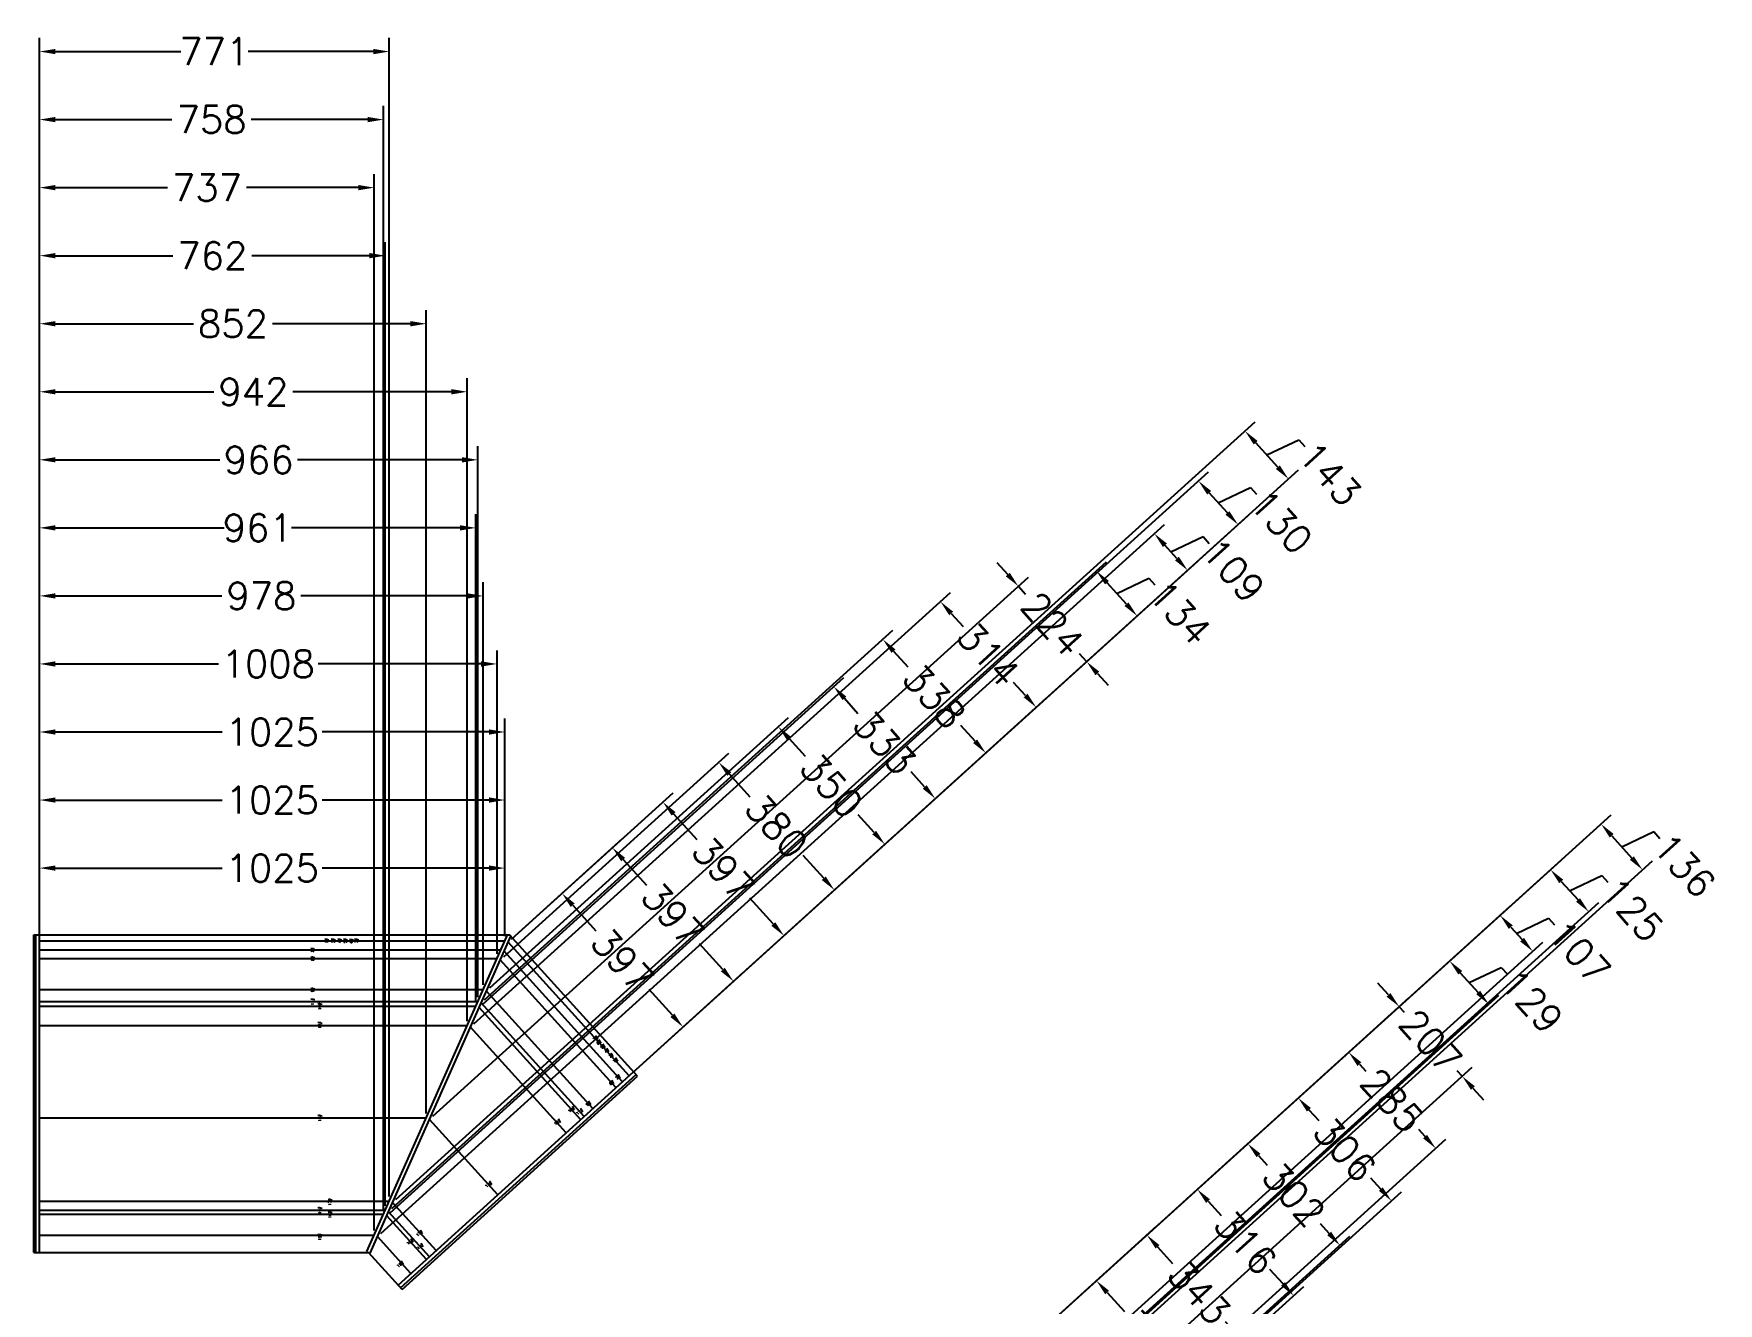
# Model space of a CAD drawing. Header units: millimetres. Extents: x 1725838 to 1745173, y -304752 to -289676.
# Drawn here: x 1732201 to 1735913, y -292868 to -290070 of the extents above; entities that cross this region are included whole.
import ezdxf

# ---------------------------------------------------------------- set-up
doc = ezdxf.new("R2010")
doc.units = ezdxf.units.MM
doc.header["$PDMODE"] = 35
doc.header["$PDSIZE"] = 3
doc.styles.add('SIMPLEX', font='simplex.shx', dxfattribs={"bigfont": 'gbcbig.shx'})
doc.styles.get("Standard").update_dxf_attribs({"font": 'simplex.shx', "bigfont": 'gbcbig.shx'})
doc.dimstyles.new('整数60', dxfattribs={"dimtxt": 60, "dimasz": 35, "dimexe": 30, "dimexo": 10, "dimgap": 10, "dimtad": 0, "dimdec": 0, "dimzin": 12, "dimdsep": 46, "dimtxsty": 'SIMPLEX', "dimcen": 50, "dimclrd": 256, "dimclre": 256, "dimclrt": 3, "dimazin": 3, "dimtfac": 1, "dimtdec": 0, "dimtmove": 1, "dimatfit": 3, "dimfxl": 0, "dimlwd": -1, "dimlwe": -1, "dimarcsym": 0})

# ---------------------------------------------------------------- blocks, each defined once
blk = doc.blocks.new('*D210')
for p, q in [((1732213.7, -292059.1), (1732213.7, -291878.9)), ((1733238.9, -292059.1), (1733238.9, -291878.9)), ((1732248.7, -291908.9), (1732616.3, -291908.9)), ((1733203.9, -291908.9), (1732836.3, -291908.9))]:
    blk.add_line(p, q)
for points in [[(1732248.7, -291903.1), (1732248.7, -291914.8), (1732213.7, -291908.9)], [(1733203.9, -291903.1), (1733203.9, -291914.8), (1733238.9, -291908.9)]]:
    blk.add_solid(points)
at = {"layer": 'Defpoints', "color": 0}
for p in [(1733238.9, -291908.9), (1732213.7, -292069.1), (1733238.9, -292069.1)]:
    blk.add_point(p, dxfattribs=at)
at = {"color": 3, "insert": (1732726.3, -291908.9), "char_height": 60, "attachment_point": 5, "style": 'SIMPLEX'}
blk.add_mtext('1025', dxfattribs=at)
blk = doc.blocks.new('*D211')
for p, q in [((1732213.7, -292059.1), (1732213.7, -291728.9)), ((1733238.9, -292059.1), (1733238.9, -291728.9)), ((1732248.7, -291758.9), (1732616.3, -291758.9)), ((1733203.9, -291758.9), (1732836.3, -291758.9))]:
    blk.add_line(p, q)
for points in [[(1732248.7, -291753.1), (1732248.7, -291764.8), (1732213.7, -291758.9)], [(1733203.9, -291753.1), (1733203.9, -291764.8), (1733238.9, -291758.9)]]:
    blk.add_solid(points)
at = {"layer": 'Defpoints', "color": 0}
for p in [(1733238.9, -291758.9), (1732213.7, -292069.1), (1733238.9, -292069.1)]:
    blk.add_point(p, dxfattribs=at)
at = {"color": 3, "insert": (1732726.3, -291758.9), "char_height": 60, "attachment_point": 5, "style": 'SIMPLEX'}
blk.add_mtext('1025', dxfattribs=at)
blk = doc.blocks.new('*D212')
for p, q in [((1732213.7, -292059.1), (1732213.7, -291578.9)), ((1732248.7, -291608.9), (1732616.3, -291608.9)), ((1733203.9, -291608.9), (1732836.3, -291608.9)), ((1733238.9, -292059.1), (1733238.9, -291578.9))]:
    blk.add_line(p, q)
for points in [[(1732248.7, -291603.1), (1732248.7, -291614.8), (1732213.7, -291608.9)], [(1733203.9, -291603.1), (1733203.9, -291614.8), (1733238.9, -291608.9)]]:
    blk.add_solid(points)
at = {"layer": 'Defpoints', "color": 0}
for p in [(1733238.9, -291608.9), (1732213.7, -292069.1), (1733238.9, -292069.1)]:
    blk.add_point(p, dxfattribs=at)
at = {"color": 3, "insert": (1732726.3, -291608.9), "char_height": 60, "attachment_point": 5, "style": 'SIMPLEX'}
blk.add_mtext('1025', dxfattribs=at)
blk = doc.blocks.new('*D213')
for p, q in [((1732213.7, -292059.1), (1732213.7, -291428.9)), ((1732248.7, -291458.9), (1732607.7, -291458.9)), ((1733186.7, -291458.9), (1732827.7, -291458.9)), ((1733221.7, -292098.1), (1733221.7, -291428.9))]:
    blk.add_line(p, q)
for points in [[(1732248.7, -291453.1), (1732248.7, -291464.8), (1732213.7, -291458.9)], [(1733186.7, -291453.1), (1733186.7, -291464.8), (1733221.7, -291458.9)]]:
    blk.add_solid(points)
at = {"layer": 'Defpoints', "color": 0}
for p in [(1733221.7, -291458.9), (1732213.7, -292069.1), (1733221.7, -292108.1)]:
    blk.add_point(p, dxfattribs=at)
at = {"color": 3, "insert": (1732717.7, -291458.9), "char_height": 60, "attachment_point": 5, "style": 'SIMPLEX'}
blk.add_mtext('1008', dxfattribs=at)
blk = doc.blocks.new('*D214')
for p, q in [((1732213.7, -292059.1), (1732213.7, -291278.9)), ((1732248.7, -291308.9), (1732615.3, -291308.9)), ((1733156.2, -291308.9), (1732789.6, -291308.9)), ((1733191.2, -292166.6), (1733191.2, -291278.9))]:
    blk.add_line(p, q)
for points in [[(1732248.7, -291303.1), (1732248.7, -291314.8), (1732213.7, -291308.9)], [(1733156.2, -291303.1), (1733156.2, -291314.8), (1733191.2, -291308.9)]]:
    blk.add_solid(points)
at = {"layer": 'Defpoints', "color": 0}
for p in [(1733191.2, -291308.9), (1732213.7, -292069.1), (1733191.2, -292176.6)]:
    blk.add_point(p, dxfattribs=at)
at = {"color": 3, "insert": (1732702.5, -291308.9), "char_height": 60, "attachment_point": 5, "style": 'SIMPLEX'}
blk.add_mtext('978', dxfattribs=at)
blk = doc.blocks.new('*D215')
for p, q in [((1732213.7, -292059.1), (1732213.7, -291128.9)), ((1732248.7, -291158.9), (1732620.1, -291158.9)), ((1733140, -291158.9), (1732768.6, -291158.9)), ((1733175, -292203.2), (1733175, -291128.9))]:
    blk.add_line(p, q)
for points in [[(1732248.7, -291153.1), (1732248.7, -291164.8), (1732213.7, -291158.9)], [(1733140, -291153.1), (1733140, -291164.8), (1733175, -291158.9)]]:
    blk.add_solid(points)
at = {"layer": 'Defpoints', "color": 0}
for p in [(1733175, -291158.9), (1732213.7, -292069.1), (1733175, -292213.2)]:
    blk.add_point(p, dxfattribs=at)
at = {"color": 3, "insert": (1732694.3, -291158.9), "char_height": 60, "attachment_point": 5, "style": 'SIMPLEX'}
blk.add_mtext('961', dxfattribs=at)
blk = doc.blocks.new('*D216')
for p, q in [((1732213.7, -292059.1), (1732213.7, -290978.9)), ((1732248.7, -291008.9), (1732610.9, -291008.9)), ((1733144.5, -291008.9), (1732782.3, -291008.9)), ((1733179.5, -292193.1), (1733179.5, -290978.9))]:
    blk.add_line(p, q)
for points in [[(1732248.7, -291003.1), (1732248.7, -291014.8), (1732213.7, -291008.9)], [(1733144.5, -291003.1), (1733144.5, -291014.8), (1733179.5, -291008.9)]]:
    blk.add_solid(points)
at = {"layer": 'Defpoints', "color": 0}
for p in [(1733179.5, -291008.9), (1732213.7, -292069.1), (1733179.5, -292203.1)]:
    blk.add_point(p, dxfattribs=at)
at = {"color": 3, "insert": (1732696.6, -291008.9), "char_height": 60, "attachment_point": 5, "style": 'SIMPLEX'}
blk.add_mtext('966', dxfattribs=at)
blk = doc.blocks.new('*D217')
for p, q in [((1732213.7, -292059.1), (1732213.7, -290828.9)), ((1733156, -292246.1), (1733156, -290828.9)), ((1732248.7, -290858.9), (1732597.7, -290858.9)), ((1733121, -290858.9), (1732772, -290858.9))]:
    blk.add_line(p, q)
for points in [[(1732248.7, -290853.1), (1732248.7, -290864.8), (1732213.7, -290858.9)], [(1733121, -290853.1), (1733121, -290864.8), (1733156, -290858.9)]]:
    blk.add_solid(points)
at = {"layer": 'Defpoints', "color": 0}
for p in [(1733156, -290858.9), (1732213.7, -292069.1), (1733156, -292256.1)]:
    blk.add_point(p, dxfattribs=at)
at = {"color": 3, "insert": (1732684.8, -290858.9), "char_height": 60, "attachment_point": 5, "style": 'SIMPLEX'}
blk.add_mtext('942', dxfattribs=at)
blk = doc.blocks.new('*D218')
for p, q in [((1732213.7, -292059.1), (1732213.7, -290678.9)), ((1733065.7, -292449.6), (1733065.7, -290678.9)), ((1732248.7, -290708.9), (1732552.6, -290708.9)), ((1733030.7, -290708.9), (1732726.9, -290708.9))]:
    blk.add_line(p, q)
for points in [[(1732248.7, -290703.1), (1732248.7, -290714.8), (1732213.7, -290708.9)], [(1733030.7, -290703.1), (1733030.7, -290714.8), (1733065.7, -290708.9)]]:
    blk.add_solid(points)
at = {"layer": 'Defpoints', "color": 0}
for p in [(1733065.7, -290708.9), (1732213.7, -292069.1), (1733065.7, -292459.6)]:
    blk.add_point(p, dxfattribs=at)
at = {"color": 3, "insert": (1732639.7, -290708.9), "char_height": 60, "attachment_point": 5, "style": 'SIMPLEX'}
blk.add_mtext('852', dxfattribs=at)
blk = doc.blocks.new('*D219')
for p, q in [((1732213.7, -292059.1), (1732213.7, -290528.9)), ((1732975.5, -292653.1), (1732975.5, -290528.9)), ((1732248.7, -290558.9), (1732507.4, -290558.9)), ((1732940.5, -290558.9), (1732681.7, -290558.9))]:
    blk.add_line(p, q)
for points in [[(1732248.7, -290553.1), (1732248.7, -290564.8), (1732213.7, -290558.9)], [(1732940.5, -290553.1), (1732940.5, -290564.8), (1732975.5, -290558.9)]]:
    blk.add_solid(points)
at = {"layer": 'Defpoints', "color": 0}
for p in [(1732975.5, -290558.9), (1732213.7, -292069.1), (1732975.5, -292663.1)]:
    blk.add_point(p, dxfattribs=at)
at = {"color": 3, "insert": (1732594.6, -290558.9), "char_height": 60, "attachment_point": 5, "style": 'SIMPLEX'}
blk.add_mtext('762', dxfattribs=at)
blk = doc.blocks.new('*D220')
for p, q in [((1732213.7, -292059.1), (1732213.7, -290378.9)), ((1732951.1, -292708.1), (1732951.1, -290378.9)), ((1732248.7, -290408.9), (1732495.2, -290408.9)), ((1732916.1, -290408.9), (1732669.5, -290408.9))]:
    blk.add_line(p, q)
for points in [[(1732248.7, -290403.1), (1732248.7, -290414.8), (1732213.7, -290408.9)], [(1732916.1, -290403.1), (1732916.1, -290414.8), (1732951.1, -290408.9)]]:
    blk.add_solid(points)
at = {"layer": 'Defpoints', "color": 0}
for p in [(1732951.1, -290408.9), (1732213.7, -292069.1), (1732951.1, -292718.1)]:
    blk.add_point(p, dxfattribs=at)
at = {"color": 3, "insert": (1732582.4, -290408.9), "char_height": 60, "attachment_point": 5, "style": 'SIMPLEX'}
blk.add_mtext('737', dxfattribs=at)
blk = doc.blocks.new('*D221')
for p, q in [((1732213.7, -292059.1), (1732213.7, -290228.9)), ((1732971.5, -292662.1), (1732971.5, -290228.9)), ((1732248.7, -290258.9), (1732505.4, -290258.9)), ((1732936.5, -290258.9), (1732679.7, -290258.9))]:
    blk.add_line(p, q)
for points in [[(1732248.7, -290253.1), (1732248.7, -290264.8), (1732213.7, -290258.9)], [(1732936.5, -290253.1), (1732936.5, -290264.8), (1732971.5, -290258.9)]]:
    blk.add_solid(points)
at = {"layer": 'Defpoints', "color": 0}
for p in [(1732971.5, -290258.9), (1732213.7, -292069.1), (1732971.5, -292672.1)]:
    blk.add_point(p, dxfattribs=at)
at = {"color": 3, "insert": (1732592.6, -290258.9), "char_height": 60, "attachment_point": 5, "style": 'SIMPLEX'}
blk.add_mtext('758', dxfattribs=at)
blk = doc.blocks.new('*D222')
for p, q in [((1732213.7, -292059.1), (1732213.7, -290078.9)), ((1732984.4, -292633.1), (1732984.4, -290078.9)), ((1732248.7, -290108.9), (1732524.7, -290108.9)), ((1732949.4, -290108.9), (1732673.3, -290108.9))]:
    blk.add_line(p, q)
for points in [[(1732248.7, -290103.1), (1732248.7, -290114.8), (1732213.7, -290108.9)], [(1732949.4, -290103.1), (1732949.4, -290114.8), (1732984.4, -290108.9)]]:
    blk.add_solid(points)
at = {"layer": 'Defpoints', "color": 0}
for p in [(1732984.4, -290108.9), (1732213.7, -292069.1), (1732984.4, -292643.1)]:
    blk.add_point(p, dxfattribs=at)
at = {"color": 3, "insert": (1732599, -290108.9), "char_height": 60, "attachment_point": 5, "style": 'SIMPLEX'}
blk.add_mtext('771', dxfattribs=at)
blk = doc.blocks.new('*D223')
for p, q in [((1733253.7, -292065.6), (1733387.2, -291944.7)), ((1733388.5, -291990.8), (1733439.8, -292047.5)), ((1733608.2, -292233.4), (1733556.8, -292176.7)), ((1733520.4, -292360.1), (1733653.9, -292239.2))]:
    blk.add_line(p, q)
for points in [[(1733392.8, -291986.8), (1733384.1, -291994.7), (1733365, -291964.8)], [(1733612.5, -292229.5), (1733603.9, -292237.3), (1733631.7, -292259.4)]]:
    blk.add_solid(points)
at = {"layer": 'Defpoints', "color": 0}
for p in [(1733365, -291964.8), (1733246.3, -292072.3), (1733513, -292366.8)]:
    blk.add_point(p, dxfattribs=at)
at = {"color": 3, "insert": (1733498.3, -292112.1), "char_height": 60, "attachment_point": 5, "rotation": 312.161, "style": 'SIMPLEX'}
blk.add_mtext('397', dxfattribs=at)
blk = doc.blocks.new('*D224')
for p, q in [((1733253.7, -292065.6), (1733498.4, -291844)), ((1733499.7, -291890.1), (1733551, -291946.8)), ((1733719.4, -292132.7), (1733668, -292076)), ((1733520.4, -292360.1), (1733765.1, -292138.5))]:
    blk.add_line(p, q)
for points in [[(1733504, -291886.2), (1733495.3, -291894), (1733476.2, -291864.1)], [(1733723.7, -292128.8), (1733715, -292136.6), (1733742.9, -292158.7)]]:
    blk.add_solid(points)
at = {"layer": 'Defpoints', "color": 0}
for p in [(1733476.2, -291864.1), (1733246.3, -292072.3), (1733513, -292366.8)]:
    blk.add_point(p, dxfattribs=at)
at = {"color": 3, "insert": (1733609.5, -292011.4), "char_height": 60, "attachment_point": 5, "rotation": 312.161, "style": 'SIMPLEX'}
blk.add_mtext('397', dxfattribs=at)
blk = doc.blocks.new('*D225')
for p, q in [((1733253.7, -292065.6), (1733609.6, -291743.3)), ((1733610.8, -291789.4), (1733662.2, -291846.1)), ((1733830.6, -292032), (1733779.2, -291975.3)), ((1733520.4, -292360.1), (1733876.3, -292037.8))]:
    blk.add_line(p, q)
for points in [[(1733615.2, -291785.5), (1733606.5, -291793.3), (1733587.3, -291763.5)], [(1733834.9, -292028.1), (1733826.2, -292036), (1733854.1, -292058)]]:
    blk.add_solid(points)
at = {"layer": 'Defpoints', "color": 0}
for p in [(1733587.3, -291763.5), (1733246.3, -292072.3), (1733513, -292366.8)]:
    blk.add_point(p, dxfattribs=at)
at = {"color": 3, "insert": (1733720.7, -291910.7), "char_height": 60, "attachment_point": 5, "rotation": 312.161, "style": 'SIMPLEX'}
blk.add_mtext('397', dxfattribs=at)
blk = doc.blocks.new('*D226')
for p, q in [((1733236.4, -292104.6), (1733732.4, -291655.5)), ((1733733.6, -291701.5), (1733779.2, -291751.9)), ((1733941.7, -291931.4), (1733896.2, -291881)), ((1733520.4, -292360.1), (1733987.5, -291937.2))]:
    blk.add_line(p, q)
for points in [[(1733738, -291697.6), (1733729.3, -291705.5), (1733710.1, -291675.6)], [(1733946.1, -291927.4), (1733937.4, -291935.3), (1733965.2, -291957.3)]]:
    blk.add_solid(points)
at = {"layer": 'Defpoints', "color": 0}
for p in [(1733710.1, -291675.6), (1733229, -292111.3), (1733513, -292366.8)]:
    blk.add_point(p, dxfattribs=at)
at = {"color": 3, "insert": (1733837.7, -291816.4), "char_height": 60, "attachment_point": 5, "rotation": 312.161, "style": 'SIMPLEX'}
blk.add_mtext('380', dxfattribs=at)
blk = doc.blocks.new('*D227')
for p, q in [((1733206, -292173.1), (1733864, -291577.3)), ((1733865.2, -291623.4), (1733900.6, -291662.4)), ((1734052.9, -291830.7), (1734017.6, -291791.6)), ((1733520.4, -292360.1), (1734098.7, -291836.5))]:
    blk.add_line(p, q)
for points in [[(1733869.6, -291619.5), (1733860.9, -291627.3), (1733841.7, -291597.4)], [(1734057.3, -291826.8), (1734048.6, -291834.6), (1734076.4, -291856.6)]]:
    blk.add_solid(points)
at = {"layer": 'Defpoints', "color": 0}
for p in [(1733841.7, -291597.4), (1733198.6, -292179.9), (1733513, -292366.8)]:
    blk.add_point(p, dxfattribs=at)
at = {"color": 3, "insert": (1733959.1, -291727), "char_height": 60, "attachment_point": 5, "rotation": 312.161, "style": 'SIMPLEX'}
blk.add_mtext('350', dxfattribs=at)
blk = doc.blocks.new('*D228')
for p, q in [((1733189.7, -292209.8), (1733986.1, -291488.7)), ((1733987.3, -291534.7), (1734017.2, -291567.8)), ((1734164.1, -291730), (1734134.2, -291697)), ((1733520.4, -292360.1), (1734209.9, -291735.8))]:
    blk.add_line(p, q)
for points in [[(1733991.7, -291530.8), (1733983, -291538.7), (1733963.8, -291508.8)], [(1734168.5, -291726.1), (1734159.8, -291733.9), (1734187.6, -291755.9)]]:
    blk.add_solid(points)
at = {"layer": 'Defpoints', "color": 0}
for p in [(1733963.8, -291508.8), (1733182.3, -292216.5), (1733513, -292366.8)]:
    blk.add_point(p, dxfattribs=at)
at = {"color": 3, "insert": (1734075.7, -291632.4), "char_height": 60, "attachment_point": 5, "rotation": 312.161, "style": 'SIMPLEX'}
blk.add_mtext('333', dxfattribs=at)
blk = doc.blocks.new('*D229')
for p, q in [((1733194.2, -292199.6), (1734094.2, -291384.6)), ((1734095.5, -291430.7), (1734126.9, -291465.4)), ((1734275.3, -291629.3), (1734243.9, -291594.6)), ((1733520.4, -292360.1), (1734321, -291635.1))]:
    blk.add_line(p, q)
for points in [[(1734099.8, -291426.8), (1734091.2, -291434.6), (1734072, -291404.8)], [(1734279.6, -291625.4), (1734271, -291633.2), (1734298.8, -291655.3)]]:
    blk.add_solid(points)
at = {"layer": 'Defpoints', "color": 0}
for p in [(1734072, -291404.8), (1733186.8, -292206.3), (1733513, -292366.8)]:
    blk.add_point(p, dxfattribs=at)
at = {"color": 3, "insert": (1734185.4, -291530), "char_height": 60, "attachment_point": 5, "rotation": 312.161, "style": 'SIMPLEX'}
blk.add_mtext('338', dxfattribs=at)
blk = doc.blocks.new('*D230')
for p, q in [((1733170.7, -292252.6), (1734221.2, -291301.4)), ((1734222.5, -291347.5), (1734248.9, -291376.6)), ((1733520.4, -292360.1), (1734432.2, -291534.4)), ((1734386.5, -291528.6), (1734360.1, -291499.5))]:
    blk.add_line(p, q)
for points in [[(1734226.8, -291343.6), (1734218.1, -291351.4), (1734199, -291321.5)], [(1734390.8, -291524.7), (1734382.2, -291532.5), (1734410, -291554.6)]]:
    blk.add_solid(points)
at = {"layer": 'Defpoints', "color": 0}
for p in [(1734199, -291321.5), (1733163.3, -292259.3), (1733513, -292366.8)]:
    blk.add_point(p, dxfattribs=at)
at = {"color": 3, "insert": (1734304.5, -291438), "char_height": 60, "attachment_point": 5, "rotation": 312.161, "style": 'SIMPLEX'}
blk.add_mtext('314', dxfattribs=at)
blk = doc.blocks.new('*D231')
for p, q in [((1734347.3, -291261.8), (1734323.8, -291235.9)), ((1733080.5, -292456.1), (1734393, -291267.6)), ((1734370.7, -291287.7), (1734386.5, -291305.2)), ((1733520.4, -292360.1), (1734543.4, -291433.8)), ((1734521.2, -291453.9), (1734505.4, -291436.5)), ((1734544.7, -291479.8), (1734568.2, -291505.8))]:
    blk.add_line(p, q)
for points in [[(1734351.6, -291257.9), (1734342.9, -291265.7), (1734370.7, -291287.7)], [(1734549, -291475.9), (1734540.4, -291483.8), (1734521.2, -291453.9)]]:
    blk.add_solid(points)
at = {"layer": 'Defpoints', "color": 0}
for p in [(1734370.7, -291287.7), (1733513, -292366.8), (1733073.1, -292462.8)]:
    blk.add_point(p, dxfattribs=at)
at = {"color": 3, "insert": (1734446, -291370.8), "char_height": 60, "attachment_point": 5, "rotation": 312.161, "style": 'SIMPLEX'}
blk.add_mtext('224', dxfattribs=at)
blk = doc.blocks.new('*D232')
for p, q in [((1732990.2, -292659.6), (1734564.8, -291233.8)), ((1734587.4, -291303.6), (1734658.1, -291269.9)), ((1734658.1, -291269.9), (1734671.6, -291284.8)), ((1734608.9, -291327.3), (1734566, -291279.9)), ((1733520.4, -292360.1), (1734654.6, -291333.1))]:
    blk.add_line(p, q)
for points in [[(1734570.3, -291276), (1734561.7, -291283.8), (1734542.5, -291254)], [(1734613.2, -291323.3), (1734604.6, -291331.2), (1734632.4, -291353.2)]]:
    blk.add_solid(points)
at = {"layer": 'Defpoints', "color": 0}
for p in [(1734542.5, -291254), (1733513, -292366.8), (1732982.8, -292666.3)]:
    blk.add_point(p, dxfattribs=at)
at = {"color": 3, "insert": (1734727.2, -291346.2), "char_height": 60, "attachment_point": 5, "rotation": 312.161, "style": 'SIMPLEX'}
blk.add_mtext('134', dxfattribs=at)
blk = doc.blocks.new('*D233')
for p, q in [((1732965.8, -292714.6), (1734692.3, -291151.2)), ((1734720.1, -291226.6), (1734693.6, -291197.3)), ((1734706.8, -291211.9), (1734777.5, -291178.3)), ((1734777.5, -291178.3), (1734790.9, -291193.1)), ((1733520.4, -292360.1), (1734765.8, -291232.4))]:
    blk.add_line(p, q)
for points in [[(1734697.9, -291193.4), (1734689.2, -291201.2), (1734670.1, -291171.4)], [(1734724.4, -291222.7), (1734715.7, -291230.5), (1734743.6, -291252.5)]]:
    blk.add_solid(points)
at = {"layer": 'Defpoints', "color": 0}
for p in [(1734670.1, -291171.4), (1733513, -292366.8), (1732958.4, -292721.3)]:
    blk.add_point(p, dxfattribs=at)
at = {"color": 3, "insert": (1734844.6, -291252.4), "char_height": 60, "attachment_point": 5, "rotation": 312.161, "style": 'SIMPLEX'}
blk.add_mtext('109', dxfattribs=at)
blk = doc.blocks.new('*D234')
for p, q in [((1732986.2, -292668.6), (1734789.8, -291035.4)), ((1734831.3, -291125.9), (1734791.1, -291081.5)), ((1734811.2, -291103.7), (1734881.9, -291070)), ((1734881.9, -291070), (1734895.3, -291084.9)), ((1733520.4, -292360.1), (1734877, -291131.7))]:
    blk.add_line(p, q)
for points in [[(1734795.4, -291077.6), (1734786.7, -291085.4), (1734767.6, -291055.6)], [(1734835.6, -291122), (1734826.9, -291129.8), (1734854.8, -291151.8)]]:
    blk.add_solid(points)
at = {"layer": 'Defpoints', "color": 0}
for p in [(1734767.6, -291055.6), (1733513, -292366.8), (1732978.8, -292675.3)]:
    blk.add_point(p, dxfattribs=at)
at = {"color": 3, "insert": (1734949.9, -291145.2), "char_height": 60, "attachment_point": 5, "rotation": 312.161, "style": 'SIMPLEX'}
blk.add_mtext('130', dxfattribs=at)
blk = doc.blocks.new('*D235')
for p, q in [((1732999.1, -292639.6), (1734892.4, -290925.2)), ((1734942.5, -291025.2), (1734893.6, -290971.3)), ((1734918, -290998.3), (1734988.7, -290964.6)), ((1734988.7, -290964.6), (1735002.2, -290979.4)), ((1733520.4, -292360.1), (1734988.2, -291031))]:
    blk.add_line(p, q)
for points in [[(1734897.9, -290967.4), (1734889.3, -290975.2), (1734870.1, -290945.3)], [(1734946.8, -291021.3), (1734938.1, -291029.1), (1734965.9, -291051.2)]]:
    blk.add_solid(points)
at = {"layer": 'Defpoints', "color": 0}
for p in [(1734870.1, -290945.3), (1733513, -292366.8), (1732991.7, -292646.3)]:
    blk.add_point(p, dxfattribs=at)
at = {"color": 3, "insert": (1735056.8, -291039.8), "char_height": 60, "attachment_point": 5, "rotation": 312.161, "style": 'SIMPLEX'}
blk.add_mtext('143', dxfattribs=at)
blk = doc.blocks.new('*D144')
for p, q in [((1734209, -293120.7), (1734565, -292798.4)), ((1734566.2, -292844.5), (1734604.2, -292886.4)), ((1734759.2, -293057.6), (1734721.2, -293015.6)), ((1734449, -293385.7), (1734804.9, -293063.4))]:
    blk.add_line(p, q)
for points in [[(1734570.5, -292840.5), (1734561.9, -292848.4), (1734542.7, -292818.5)], [(1734763.5, -293053.7), (1734754.9, -293061.5), (1734782.7, -293083.5)]]:
    blk.add_solid(points)
at = {"layer": 'Defpoints', "color": 0}
for p in [(1734782.7, -293083.5), (1734201.6, -293127.4), (1734441.6, -293392.4)]:
    blk.add_point(p, dxfattribs=at)
at = {"color": 3, "insert": (1734662.7, -292951), "char_height": 60, "attachment_point": 5, "rotation": 312.161, "style": 'SIMPLEX'}
blk.add_mtext('358', dxfattribs=at)
blk = doc.blocks.new('*D145')
for p, q in [((1734209, -293120.7), (1734676.1, -292697.7)), ((1734677.4, -292743.8), (1734710.4, -292780.2)), ((1734860.3, -292945.8), (1734827.3, -292909.4)), ((1734410, -293400.7), (1734906, -292951.6))]:
    blk.add_line(p, q)
for points in [[(1734681.7, -292739.9), (1734673.1, -292747.7), (1734653.9, -292717.8)], [(1734864.6, -292941.9), (1734856, -292949.7), (1734883.8, -292971.7)]]:
    blk.add_solid(points)
at = {"layer": 'Defpoints', "color": 0}
for p in [(1734883.8, -292971.7), (1734201.6, -293127.4), (1734402.6, -293407.4)]:
    blk.add_point(p, dxfattribs=at)
at = {"color": 3, "insert": (1734768.9, -292844.8), "char_height": 60, "attachment_point": 5, "rotation": 312.161, "style": 'SIMPLEX'}
blk.add_mtext('343', dxfattribs=at)
blk = doc.blocks.new('*D146')
for p, q in [((1734209, -293120.7), (1734787.3, -292597)), ((1734788.6, -292643.1), (1734817.5, -292675)), ((1734953.8, -292825.5), (1734924.9, -292793.6)), ((1734341.5, -293427.2), (1734999.5, -292831.3))]:
    blk.add_line(p, q)
for points in [[(1734792.9, -292639.2), (1734784.3, -292647), (1734765.1, -292617.2)], [(1734958.1, -292821.6), (1734949.4, -292829.4), (1734977.3, -292851.5)]]:
    blk.add_solid(points)
at = {"layer": 'Defpoints', "color": 0}
for p in [(1734977.3, -292851.5), (1734201.6, -293127.4), (1734334.1, -293433.9)]:
    blk.add_point(p, dxfattribs=at)
at = {"color": 3, "insert": (1734871.2, -292734.3), "char_height": 60, "attachment_point": 5, "rotation": 312.161, "style": 'SIMPLEX'}
blk.add_mtext('316', dxfattribs=at)
blk = doc.blocks.new('*D147')
for p, q in [((1734209, -293120.7), (1734898.5, -292496.3)), ((1734899.8, -292542.4), (1734919.1, -292563.8)), ((1734304.9, -293441.3), (1735101.2, -292720.2)), ((1735055.5, -292714.4), (1735036.1, -292693))]:
    blk.add_line(p, q)
for points in [[(1734904.1, -292538.5), (1734895.5, -292546.3), (1734876.3, -292516.5)], [(1735059.8, -292710.4), (1735051.2, -292718.3), (1735079, -292740.3)]]:
    blk.add_solid(points)
at = {"layer": 'Defpoints', "color": 0}
for p in [(1735079, -292740.3), (1734201.6, -293127.4), (1734297.4, -293448)]:
    blk.add_point(p, dxfattribs=at)
at = {"color": 3, "insert": (1734977.6, -292628.4), "char_height": 60, "attachment_point": 5, "rotation": 312.161, "style": 'SIMPLEX'}
blk.add_mtext('302', dxfattribs=at)
blk = doc.blocks.new('*D148')
for p, q in [((1734209, -293120.7), (1735009.7, -292395.7)), ((1735011, -292441.7), (1735032.6, -292465.6)), ((1735169.3, -292616.6), (1735147.7, -292592.7)), ((1734315, -293437.3), (1735215, -292622.4))]:
    blk.add_line(p, q)
for points in [[(1735015.3, -292437.8), (1735006.6, -292445.7), (1734987.5, -292415.8)], [(1735173.6, -292612.7), (1735165, -292620.5), (1735192.8, -292642.5)]]:
    blk.add_solid(points)
at = {"layer": 'Defpoints', "color": 0}
for p in [(1735192.8, -292642.5), (1734201.6, -293127.4), (1734307.6, -293444.1)]:
    blk.add_point(p, dxfattribs=at)
at = {"color": 3, "insert": (1735090.1, -292529.2), "char_height": 60, "attachment_point": 5, "rotation": 312.161, "style": 'SIMPLEX'}
blk.add_mtext('306', dxfattribs=at)
blk = doc.blocks.new('*D149')
for p, q in [((1734209, -293120.7), (1735120.9, -292295)), ((1735122.2, -292341.1), (1735136, -292356.3)), ((1735266.8, -292500.8), (1735253, -292485.5)), ((1734262, -293457.8), (1735312.5, -292506.6))]:
    blk.add_line(p, q)
for points in [[(1735126.5, -292337.1), (1735117.8, -292345), (1735098.7, -292315.1)], [(1735271.1, -292496.8), (1735262.5, -292504.7), (1735290.3, -292526.7)]]:
    blk.add_solid(points)
at = {"layer": 'Defpoints', "color": 0}
for p in [(1735290.3, -292526.7), (1734201.6, -293127.4), (1734254.6, -293464.5)]:
    blk.add_point(p, dxfattribs=at)
at = {"color": 3, "insert": (1735194.5, -292420.9), "char_height": 60, "attachment_point": 5, "rotation": 312.161, "style": 'SIMPLEX'}
blk.add_mtext('285', dxfattribs=at)
blk = doc.blocks.new('*D150')
for p, q in [((1735186.4, -292188.5), (1735162.9, -292162.5)), ((1734209, -293120.7), (1735232.1, -292194.3)), ((1735209.9, -292214.4), (1735220.8, -292226.6)), ((1734058.5, -293536.2), (1735371, -292347.7)), ((1735348.8, -292367.9), (1735337.8, -292355.7)), ((1735372.3, -292393.8), (1735395.8, -292419.8))]:
    blk.add_line(p, q)
for points in [[(1735190.7, -292184.6), (1735182, -292192.4), (1735209.9, -292214.4)], [(1735376.6, -292389.9), (1735368, -292397.7), (1735348.8, -292367.9)]]:
    blk.add_solid(points)
at = {"layer": 'Defpoints', "color": 0}
for p in [(1735348.8, -292367.9), (1734201.6, -293127.4), (1734051.1, -293542.9)]:
    blk.add_point(p, dxfattribs=at)
at = {"color": 3, "insert": (1735279.3, -292291.1), "char_height": 60, "attachment_point": 5, "rotation": 312.161, "style": 'SIMPLEX'}
blk.add_mtext('207', dxfattribs=at)
blk = doc.blocks.new('*D151')
for p, q in [((1734209, -293120.7), (1735343.3, -292093.6)), ((1735364.2, -292161.4), (1735434.9, -292127.7)), ((1735434.9, -292127.7), (1735448.3, -292142.6)), ((1735344.5, -292139.7), (1735383.8, -292183.1)), ((1733855, -293614.7), (1735429.6, -292188.9))]:
    blk.add_line(p, q)
for points in [[(1735348.9, -292135.8), (1735340.2, -292143.6), (1735321, -292113.7)], [(1735388.2, -292179.2), (1735379.5, -292187), (1735407.3, -292209)]]:
    blk.add_solid(points)
at = {"layer": 'Defpoints', "color": 0}
for p in [(1735407.3, -292209), (1734201.6, -293127.4), (1733847.6, -293621.4)]:
    blk.add_point(p, dxfattribs=at)
at = {"color": 3, "insert": (1735502, -292201.9), "char_height": 60, "attachment_point": 5, "rotation": 312.161, "style": 'SIMPLEX'}
blk.add_mtext('129', dxfattribs=at)
blk = doc.blocks.new('*D152')
for p, q in [((1734209, -293120.7), (1735454.5, -291992.9)), ((1735455.7, -292039), (1735480.8, -292066.7)), ((1735468.3, -292052.9), (1735539, -292019.2)), ((1735539, -292019.2), (1735552.4, -292034)), ((1733800, -293635.9), (1735526.5, -292072.5))]:
    blk.add_line(p, q)
for points in [[(1735460.1, -292035.1), (1735451.4, -292042.9), (1735432.2, -292013.1)], [(1735485.1, -292062.8), (1735476.5, -292070.6), (1735504.3, -292092.6)]]:
    blk.add_solid(points)
at = {"layer": 'Defpoints', "color": 0}
for p in [(1735504.3, -292092.6), (1734201.6, -293127.4), (1733792.6, -293642.6)]:
    blk.add_point(p, dxfattribs=at)
at = {"color": 3, "insert": (1735607, -292094.4), "char_height": 60, "attachment_point": 5, "rotation": 312.161, "style": 'SIMPLEX'}
blk.add_mtext('107', dxfattribs=at)
blk = doc.blocks.new('*D153')
for p, q in [((1734209, -293120.7), (1735565.7, -291892.2)), ((1735566.9, -291938.3), (1735603.9, -291979.2)), ((1735585.4, -291958.7), (1735656.1, -291925.1)), ((1735656.1, -291925.1), (1735669.5, -291939.9)), ((1733846, -293618.1), (1735649.6, -291985))]:
    blk.add_line(p, q)
for points in [[(1735571.2, -291934.4), (1735562.6, -291942.2), (1735543.4, -291912.4)], [(1735608.2, -291975.2), (1735599.6, -291983.1), (1735627.4, -292005.1)]]:
    blk.add_solid(points)
at = {"layer": 'Defpoints', "color": 0}
for p in [(1735627.4, -292005.1), (1734201.6, -293127.4), (1733838.6, -293624.8)]:
    blk.add_point(p, dxfattribs=at)
at = {"color": 3, "insert": (1735724.2, -292000.3), "char_height": 60, "attachment_point": 5, "rotation": 312.161, "style": 'SIMPLEX'}
blk.add_mtext('125', dxfattribs=at)
blk = doc.blocks.new('*D154')
for p, q in [((1734209, -293120.7), (1735676.9, -291791.6)), ((1735700.3, -291862.2), (1735771, -291828.5)), ((1735771, -291828.5), (1735784.5, -291843.4)), ((1735678.1, -291837.6), (1735722.6, -291886.8)), ((1733875, -293607), (1735768.3, -291892.6))]:
    blk.add_line(p, q)
for points in [[(1735682.4, -291833.7), (1735673.8, -291841.6), (1735654.6, -291811.7)], [(1735726.9, -291882.9), (1735718.3, -291890.7), (1735746.1, -291912.7)]]:
    blk.add_solid(points)
at = {"layer": 'Defpoints', "color": 0}
for p in [(1735746.1, -291912.7), (1734201.6, -293127.4), (1733867.6, -293613.7)]:
    blk.add_point(p, dxfattribs=at)
at = {"color": 3, "insert": (1735838.2, -291902.7), "char_height": 60, "attachment_point": 5, "rotation": 312.161, "style": 'SIMPLEX'}
blk.add_mtext('136', dxfattribs=at)

msp = doc.modelspace()

# ---------------------------------------------------------------- linework, layer by layer
at = {"color": 6}
for p, q in [((1732935, -292754.4), (1733245.4, -292054.4)), ((1732200.7, -292056.1), (1733249.1, -292056.1)), ((1732205.7, -292756.1), (1732205.7, -292056.1)), ((1732213.7, -292756.1), (1732213.7, -292056.1)), ((1732942.3, -292757.7), (1733252.7, -292057.7)), ((1733531.3, -292367.8), (1733249.1, -292056.1)), ((1733003.7, -292828), (1733522.6, -292358.1)), ((1733009.1, -292833.9), (1733528, -292364))]:
    msp.add_line(p, q, dxfattribs=at)
at = {"color": 4}
for p, q in [((1732200.7, -292756.1), (1732200.7, -292056.1)), ((1733012.4, -292837.6), (1733531.3, -292367.8))]:
    msp.add_line(p, q, dxfattribs=at)
for p, q in [((1732213.7, -292069.1), (1733238.9, -292069.1)), ((1732213.7, -292089.1), (1733230.1, -292089.1)), ((1733498.1, -292380.3), (1733237.4, -292092.3)), ((1733513, -292366.8), (1733246.3, -292072.3)), ((1732213.7, -292108.1), (1733221.7, -292108.1)), ((1733484.1, -292393), (1733229, -292111.3)), ((1732213.7, -292176.6), (1733191.2, -292176.6)), ((1732213.7, -292203.1), (1733179.5, -292203.1)), ((1733433.2, -292439), (1733198.6, -292179.9)), ((1732213.7, -292213.2), (1733175, -292213.2)), ((1733406.1, -292463.6), (1733182.3, -292216.5)), ((1733413.6, -292456.8), (1733186.8, -292206.3)), ((1732213.7, -292256.1), (1733156, -292256.1)), ((1733374.3, -292492.4), (1733163.3, -292259.3)), ((1732213.7, -292459.6), (1733065.7, -292459.6)), ((1733223.5, -292629), (1733073.1, -292462.8)), ((1732213.7, -292643.1), (1732984.4, -292643.1)), ((1733087.5, -292752.1), (1732991.7, -292646.3)), ((1732213.7, -292663.1), (1732975.5, -292663.1)), ((1732213.7, -292672.1), (1732971.5, -292672.1)), ((1733066, -292771.6), (1732978.8, -292675.3)), ((1733072.7, -292765.5), (1732982.8, -292666.3)), ((1732213.7, -292718.1), (1732951.1, -292718.1)), ((1733031.9, -292802.5), (1732958.4, -292721.3))]:
    msp.add_line(p, q)
at = {"color": 1}
for p in [(1732200.7, -292756.1), (1733012.4, -292837.6)]:
    msp.add_line(p, (1732938.6, -292756.1), dxfattribs=at)

# ---------------------------------------------------------------- texts
at = {"color": 1, "char_height": 6, "attachment_point": 5}
for s, insert, rotation in [('\\A1;2#', (1732816.3, -292089.1), 90), ('\\A1;1#', (1732847.3, -292068.7), 90), ('\\A1;3#', (1732861.6, -292068.7), 90), ('\\A1;4#', (1732875.8, -292068.7), 90), ('\\A1;5#', (1732888.5, -292068.7), 90), ('\\A1;6#', (1732901.5, -292069.1), 90), ('\\A1;7#', (1732912.9, -292068.6), 90), ('\\A1;8#', (1732816.3, -292107.8), 90), ('\\A1;9#', (1732816.3, -292177), 90), ('\\A1;11#', (1732816.3, -292203.1), 90), ('\\A1;10#', (1732832.1, -292213.3), 90), ('\\A1;12#', (1732832.1, -292254.8), 90), ('\\A1;7#', (1733439.1, -292284.6), 42.161), ('\\A1;6#', (1733446.4, -292293.4), 42.161), ('\\A1;5#', (1733455.4, -292302.8), 42.161), ('\\A1;4#', (1733463.9, -292312.2), 42.161), ('\\A1;3#', (1733473.5, -292322.7), 42.161), ('\\A1;1#', (1733483.1, -292333.4), 42.161), ('\\A1;8#', (1733474.9, -292382.5), 42.161), ('\\A1;2#', (1733488.8, -292369.9), 42.161), ('\\A1;9#', (1733423.6, -292428.9), 42.161), ('\\A1;13#', (1732832.1, -292459.5), 90), ('\\A1;12#', (1733355.4, -292469.5), 42.161), ('\\A1;10#', (1733386.1, -292441.6), 42.161), ('\\A1;11#', (1733404.2, -292446.5), 42.161), ('\\A1;13#', (1733203.6, -292606.9), 42.161), ('\\A1;17#', (1732854.4, -292644.7), 90), ('\\A1;14#', (1732832.1, -292663), 90), ('\\A1;16#', (1732854.4, -292672.4), 90), ('\\A1;15#', (1732832.1, -292721.9), 90), ('\\A1;17#', (1733051.4, -292714.6), 42.161), ('\\A1;16#', (1733030.8, -292733.3), 42.161), ('\\A1;14#', (1733052.8, -292743.5), 42.161), ('\\A1;15#', (1733009.1, -292783), 42.161)]:
    msp.add_mtext(s, dxfattribs=dict(at, insert=insert, rotation=rotation))

# ---------------------------------------------------------------- dimensions: what is measured, and where the dimension line sits
for base, p1, p2, angle, picture, middle in [((1732984.4, -290108.9), (1732213.7, -292069.1), (1732984.4, -292643.1), 180, '*D222', (1732599, -290108.9)), ((1732971.5, -290258.9), (1732213.7, -292069.1), (1732971.5, -292672.1), 180, '*D221', (1732592.6, -290258.9)), ((1732951.1, -290408.9), (1732213.7, -292069.1), (1732951.1, -292718.1), 180, '*D220', (1732582.4, -290408.9)), ((1732975.5, -290558.9), (1732213.7, -292069.1), (1732975.5, -292663.1), 180, '*D219', (1732594.6, -290558.9)), ((1733065.7, -290708.9), (1732213.7, -292069.1), (1733065.7, -292459.6), 180, '*D218', (1732639.7, -290708.9)), ((1733156, -290858.9), (1732213.7, -292069.1), (1733156, -292256.1), 180, '*D217', (1732684.8, -290858.9)), ((1734870.1, -290945.3), (1733513, -292366.8), (1732991.7, -292646.3), 312.161, '*D235', (1735008.9, -290986.8)), ((1733179.5, -291008.9), (1732213.7, -292069.1), (1733179.5, -292203.1), 180, '*D216', (1732696.6, -291008.9)), ((1734767.6, -291055.6), (1733513, -292366.8), (1732978.8, -292675.3), 312.161, '*D234', (1734902, -291092.3)), ((1733175, -291158.9), (1732213.7, -292069.1), (1733175, -292213.2), 180, '*D215', (1732694.3, -291158.9)), ((1734670.1, -291171.4), (1733513, -292366.8), (1732958.4, -292721.3), 312.161, '*D233', (1734797.7, -291200.5)), ((1734542.5, -291254), (1733513, -292366.8), (1732982.8, -292666.3), 312.161, '*D232', (1734678.3, -291292.2)), ((1734370.7, -291287.7), (1733513, -292366.8), (1733073.1, -292462.8), 312.161, '*D231', (1734446, -291370.8)), ((1733191.2449, -291308.9201), (1732213.6782, -292069.0634), (1733191.2449, -292176.6171), 180, '*D214', (1732702.4615, -291308.9201)), ((1734199, -291321.5), (1733513, -292366.8), (1733163.3, -292259.3), 312.161, '*D230', (1734304.5, -291438)), ((1734072, -291404.8), (1733513, -292366.8), (1733186.8, -292206.3), 312.161, '*D229', (1734185.4, -291530)), ((1733221.7, -291458.9), (1732213.7, -292069.1), (1733221.7, -292108.1), 180, '*D213', (1732717.7, -291458.9)), ((1733963.8, -291508.8), (1733513, -292366.8), (1733182.3, -292216.5), 312.161, '*D228', (1734075.7, -291632.4)), ((1733238.9, -291608.9), (1732213.7, -292069.1), (1733238.9, -292069.1), 180, '*D212', (1732726.3, -291608.9)), ((1733841.7, -291597.4), (1733513, -292366.8), (1733198.6, -292179.9), 312.161, '*D227', (1733959.1, -291727)), ((1733710.1, -291675.6), (1733513, -292366.8), (1733229, -292111.3), 312.161, '*D226', (1733837.7, -291816.4)), ((1733238.9, -291758.9), (1732213.7, -292069.1), (1733238.9, -292069.1), 180, '*D211', (1732726.3, -291758.9)), ((1733587.3, -291763.5), (1733513, -292366.8), (1733246.3, -292072.3), 312.161, '*D225', (1733720.7, -291910.7)), ((1735746.1, -291912.7), (1734201.6, -293127.4), (1733867.6, -293613.7), 132.161, '*D154', (1735791.2, -291850.8)), ((1733238.9, -291908.9), (1732213.7, -292069.1), (1733238.9, -292069.1), 180, '*D210', (1732726.3, -291908.9)), ((1733476.2, -291864.1), (1733513, -292366.8), (1733246.3, -292072.3), 312.161, '*D224', (1733609.5, -292011.4)), ((1735627.4, -292005.1), (1734201.6, -293127.4), (1733838.6, -293624.8), 132.161, '*D153', (1735676.2, -291947.3)), ((1733365, -291964.8), (1733513, -292366.8), (1733246.3, -292072.3), 312.161, '*D223', (1733498.3, -292112.1)), ((1735504.3, -292092.6), (1734201.6, -293127.4), (1733792.6, -293642.6), 132.161, '*D152', (1735559.1, -292041.4)), ((1735407.3, -292209), (1734201.6, -293127.4), (1733847.6, -293621.4), 132.161, '*D151', (1735455, -292150)), ((1735348.8, -292367.9), (1734201.6, -293127.4), (1734051.1, -293542.9), 132.161, '*D150', (1735279.3, -292291.1)), ((1735290.3, -292526.7), (1734201.6, -293127.4), (1734254.6, -293464.5), 132.161, '*D149', (1735194.5, -292420.9)), ((1735192.8, -292642.5), (1734201.6, -293127.4), (1734307.6, -293444.1), 132.161, '*D148', (1735090.1, -292529.2)), ((1735079, -292740.3), (1734201.6, -293127.4), (1734297.4, -293448), 132.161, '*D147', (1734977.6, -292628.4)), ((1734977.3, -292851.5), (1734201.6, -293127.4), (1734334.1, -293433.9), 132.161, '*D146', (1734871.2, -292734.3)), ((1734883.8033, -292971.7231), (1734201.6333, -293127.376), (1734402.6183, -293407.4386), 132.161, '*D145', (1734768.8562, -292844.7806)), ((1734782.7, -293083.5), (1734201.6, -293127.4), (1734441.6, -293392.4), 132.161, '*D144', (1734662.7, -292951))]:
    dim = msp.add_linear_dim(base=base, p1=p1, p2=p2, angle=angle, dimstyle='整数60')
    dim.commit()
    dim.dimension.update_dxf_attribs({"geometry": picture, "text_midpoint": middle})

doc.saveas('drawing.dxf')
